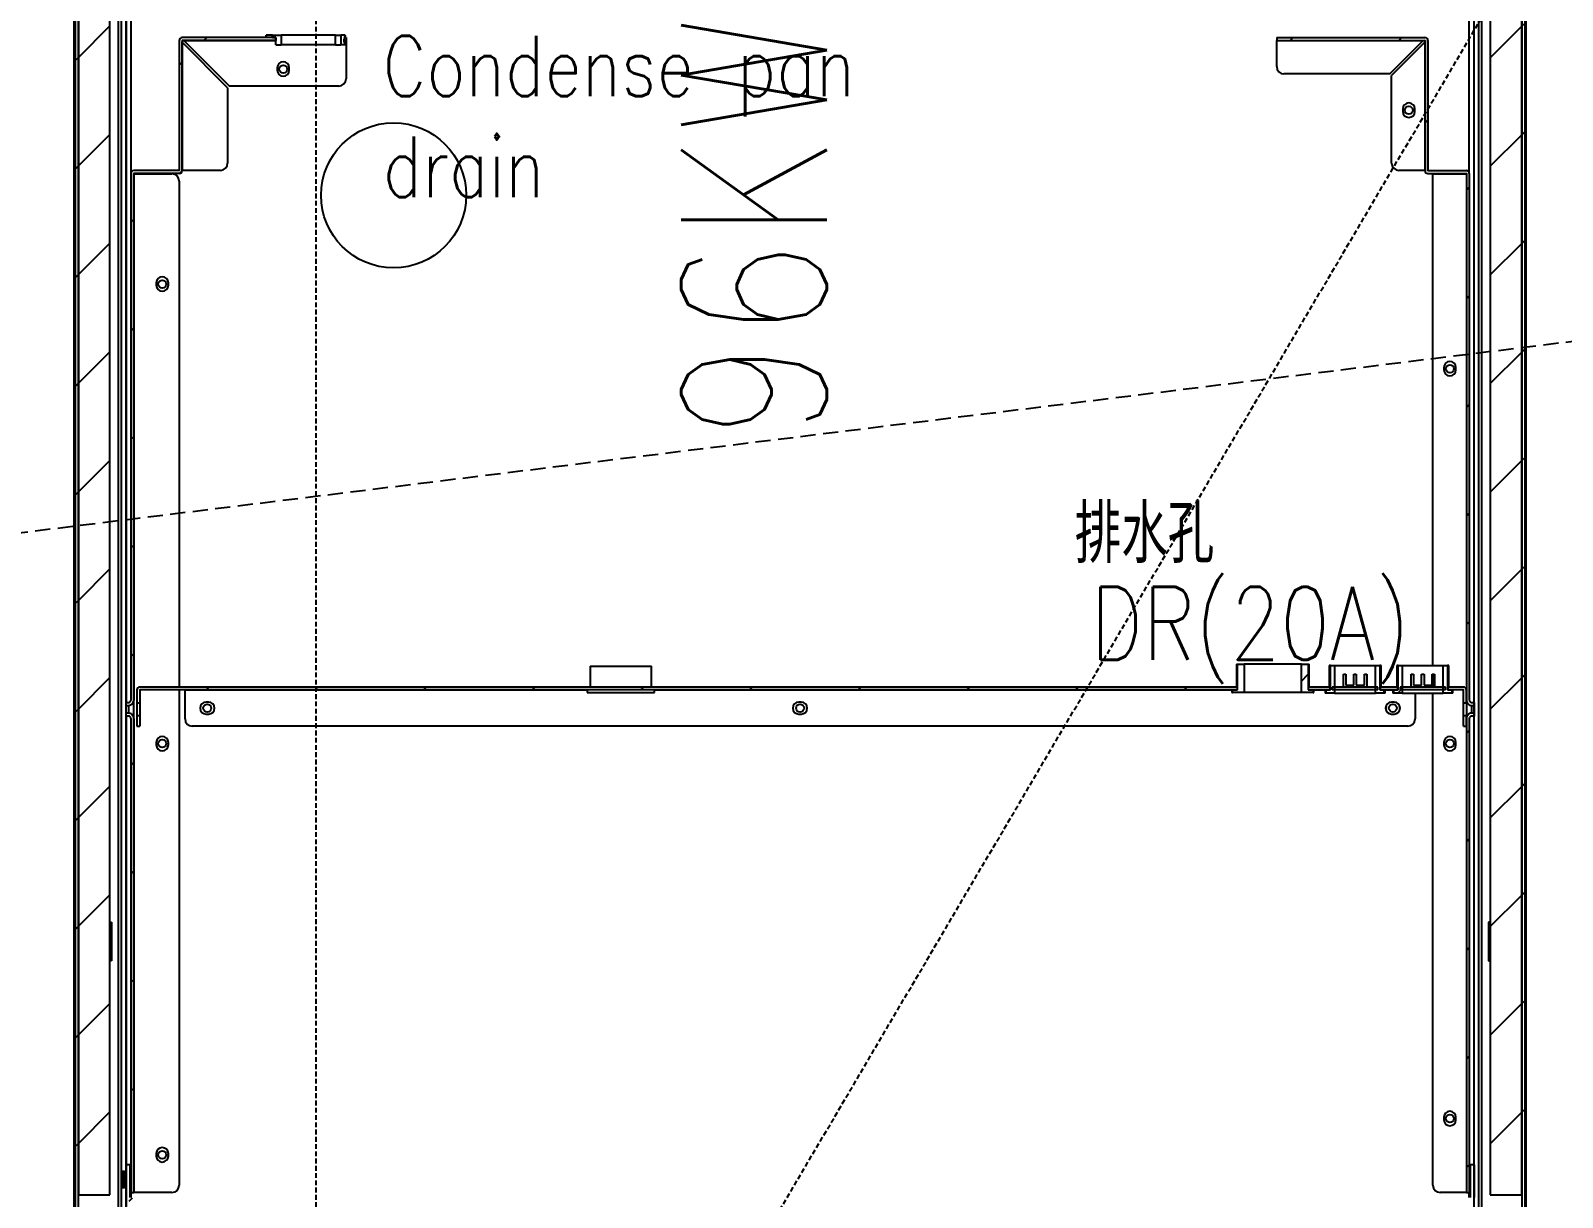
# Model space of a CAD drawing. Extents: x 225000 to 2157367, y 208400 to 840900.
# Drawn here: x 503508 to 504141, y 406501 to 406983 of the extents above; entities that cross this region are included whole.
import ezdxf
from ezdxf.enums import TextEntityAlignment as Align

# ---------------------------------------------------------------- set-up
doc = ezdxf.new("R2010")
doc.units = 0
doc.header["$LTSCALE"] = 10
doc.linetypes.add('XFDP20-DC-PH1$0$HIDDEN2', pattern=[0.1875, 0.125, -0.0625])
doc.linetypes.add('XFM2D20-DC$0$HIDDEN', pattern=[0.3, 0.2, -0.1])
for name, color, linetype in [('XFDP20-DC-PH1$0$A-EQ (PH1)', 15, 'XFDP20-DC-PH1$0$HIDDEN2'), ('XFM2D20-DC$0$M-DUCT-TEXT-Line', 3, 'Continuous'), ('XFM2D20-DC$0$M-HVAC-DUCT', 100, 'Continuous'), ('XFM2Q20-DC$0$EQUIP', 22, 'Continuous'), ('XFM2Q20-DC$0$RACK-DC1-600X1200', 6, 'Continuous')]:
    doc.layers.add(name, color=color, linetype=linetype)
doc.styles.add('XFM2D20-DC$0$aa-txt', font='simplex.shx', dxfattribs={"width": 0.8, "bigfont": 'CHINA.shx'})
doc.styles.add('XFM2Q20-DC$0$XOL30-HVAC-EQ-L194205$0$Standard', font='txt.shx', dxfattribs={"width": 0.8, "bigfont": 'chineset.shx'})
doc.dimstyles.new('XFM2D20-DC$0$adim-100', dxfattribs={"dimscale": 100, "dimtxt": 0.25, "dimasz": 2.5, "dimexe": 0.1, "dimexo": 0.5, "dimgap": 0.15, "dimtad": 0, "dimdec": 4, "dimdsep": 46, "dimtxsty": 'XFM2D20-DC$0$aa-txt', "dimcen": 2.5, "dimclrd": 256, "dimclre": 256, "dimclrt": 256, "dimadec": 0, "dimazin": 0, "dimtfac": 1, "dimtdec": 4, "dimtmove": 0, "dimatfit": 3, "dimfxl": 1, "dimtolj": 1, "dimtzin": 0, "dimarcsym": 0})
pattern_1 = [(225, (543042.673, 161847.996), (22.45064, -22.45064), [])]

# ---------------------------------------------------------------- blocks, each defined once
blk = doc.blocks.new('XFDP20-DC-PH1')
at = {"layer": 'XFDP20-DC-PH1$0$A-EQ (PH1)', "ltscale": 5}
blk.add_line((510205.59, 207602.31, 0), (500475.59, 206402.31, 0), dxfattribs=at)
blk = doc.blocks.new('XFM2Q20-DC$0$RC-96 KW')
at = {"layer": 'XFM2Q20-DC$0$EQUIP'}
h = blk.add_hatch(dxfattribs=at)
h.set_pattern_fill('ANSI31', color=256, scale=10, angle=180, style=0)
h.set_pattern_definition(pattern_1)
edge = h.paths.add_edge_path(flags=0)
edge.add_line((538812.25, 161046.89), (538812.63, 161046.89))
edge.add_arc((538812.63, 161048.5), 1.61, 270, 360)
edge.add_line((538814.24, 161048.5), (538814.24, 161091.48))
edge.add_arc((538812.63, 161091.48), 1.61, 360, 450)
edge.add_line((538812.63, 161093.09), (538812.25, 161093.09))
edge.add_arc((538812.25, 161093.1), 0.01, 180, 270, ccw=False)
edge.add_line((538812.24, 161093.1), (538812.24, 161105.49))
edge.add_line((538812.24, 161105.49), (538810.64, 161105.49))
edge.add_line((538810.64, 161105.49), (538810.64, 161093.1))
edge.add_arc((538812.25, 161093.1), 1.61, 180, 270)
edge.add_line((538812.25, 161091.49), (538812.63, 161091.49))
edge.add_arc((538812.63, 161091.48), 0.01, 360, 450, ccw=False)
edge.add_line((538812.64, 161091.48), (538812.64, 161048.5))
edge.add_arc((538812.63, 161048.5), 0.01, 270, 360, ccw=False)
edge.add_line((538812.63, 161048.49), (538812.25, 161048.49))
edge.add_arc((538812.25, 161046.88), 1.61, 450, 540)
edge.add_line((538810.64, 161046.88), (538810.64, 161033.49))
edge.add_line((538810.64, 161033.49), (538812.24, 161033.49))
edge.add_line((538812.24, 161033.49), (538812.24, 161046.88))
edge.add_arc((538812.25, 161046.88), 0.01, 450, 540, ccw=False)
h = blk.add_hatch(dxfattribs=at)
h.set_pattern_fill('ANSI31', color=256, scale=10, angle=180, style=0)
h.set_pattern_definition(pattern_1)
edge = h.paths.add_edge_path(flags=0)
edge.add_arc((539366.23, 161046.88), 1.61, 360, 450)
edge.add_line((539366.23, 161048.49), (539365.85, 161048.49))
edge.add_arc((539365.85, 161048.5), 0.01, 180, 270, ccw=False)
edge.add_line((539365.84, 161048.5), (539365.84, 161091.48))
edge.add_arc((539365.85, 161091.48), 0.01, 450, 540, ccw=False)
edge.add_line((539365.85, 161091.49), (539366.23, 161091.49))
edge.add_arc((539366.23, 161093.1), 1.61, 270, 360)
edge.add_line((539367.84, 161093.1), (539367.84, 161106.49))
edge.add_line((539367.84, 161106.49), (539366.24, 161106.49))
edge.add_line((539366.24, 161106.49), (539366.24, 161093.1))
edge.add_arc((539366.23, 161093.1), 0.01, 270, 360, ccw=False)
edge.add_line((539366.23, 161093.09), (539365.85, 161093.09))
edge.add_arc((539365.85, 161091.48), 1.61, 450, 540)
edge.add_line((539364.24, 161091.48), (539364.24, 161048.5))
edge.add_arc((539365.85, 161048.5), 1.61, 180, 270)
edge.add_line((539365.85, 161046.89), (539366.23, 161046.89))
edge.add_arc((539366.23, 161046.88), 0.01, 360, 450, ccw=False)
edge.add_line((539366.24, 161046.88), (539366.24, 161033.49))
edge.add_line((539366.24, 161033.49), (539367.84, 161033.49))
edge.add_line((539367.84, 161033.49), (539367.84, 161046.88))
h = blk.add_hatch(dxfattribs=at)
h.set_pattern_fill('ANSI31', color=256, scale=10, angle=180, style=0)
h.set_pattern_definition(pattern_1)
edge = h.paths.add_edge_path(flags=0)
edge.add_line((538808.64, 160147.09), (538807.44, 160147.09))
edge.add_line((538807.44, 160147.09), (538807.44, 160133.3))
edge.add_arc((538807.43, 160133.3), 0.01, 270, 360, ccw=False)
edge.add_line((538807.43, 160133.29), (538790.95, 160133.29))
edge.add_arc((538790.95, 160133.3), 0.01, 180, 270, ccw=False)
edge.add_line((538790.94, 160133.3), (538790.94, 161067.88))
edge.add_arc((538790.95, 161067.88), 0.01, 450, 540, ccw=False)
edge.add_line((538790.95, 161067.89), (538807.43, 161067.89))
edge.add_arc((538807.43, 161067.88), 0.01, 360, 450, ccw=False)
edge.add_line((538807.44, 161067.88), (538807.44, 161054.09))
edge.add_line((538807.44, 161054.09), (538808.64, 161054.09))
edge.add_line((538808.64, 161054.09), (538808.64, 161067.88))
edge.add_arc((538807.43, 161067.88), 1.21, 360, 450)
edge.add_line((538807.43, 161069.09), (538790.95, 161069.09))
edge.add_arc((538790.95, 161067.88), 1.21, 450, 540)
edge.add_line((538789.74, 161067.88), (538789.74, 160133.3))
edge.add_arc((538790.95, 160133.3), 1.21, 180, 270)
edge.add_line((538790.95, 160132.09), (538807.43, 160132.09))
edge.add_arc((538807.43, 160133.3), 1.21, 270, 360)
edge.add_line((538808.64, 160133.3), (538808.64, 160147.09))
h = blk.add_hatch(dxfattribs=at)
h.set_pattern_fill('ANSI31', color=256, scale=10, angle=180, style=0)
h.set_pattern_definition(pattern_1)
edge = h.paths.add_edge_path(flags=0)
edge.add_line((539369.84, 161054.09), (539371.04, 161054.09))
edge.add_line((539371.04, 161054.09), (539371.04, 161067.88))
edge.add_arc((539371.05, 161067.88), 0.01, 450, 540, ccw=False)
edge.add_line((539371.05, 161067.89), (539387.53, 161067.89))
edge.add_arc((539387.53, 161067.88), 0.01, 360, 450, ccw=False)
edge.add_line((539387.54, 161067.88), (539387.54, 160133.3))
edge.add_arc((539387.53, 160133.3), 0.01, 270, 360, ccw=False)
edge.add_line((539387.53, 160133.29), (539371.05, 160133.29))
edge.add_arc((539371.05, 160133.3), 0.01, 180, 270, ccw=False)
edge.add_line((539371.04, 160133.3), (539371.04, 160147.09))
edge.add_line((539371.04, 160147.09), (539369.84, 160147.09))
edge.add_line((539369.84, 160147.09), (539369.84, 160133.3))
edge.add_arc((539371.05, 160133.3), 1.21, 180, 270)
edge.add_line((539371.05, 160132.09), (539387.53, 160132.09))
edge.add_arc((539387.53, 160133.3), 1.21, 270, 360)
edge.add_line((539388.74, 160133.3), (539388.74, 161067.88))
edge.add_arc((539387.53, 161067.88), 1.21, 360, 450)
edge.add_line((539387.53, 161069.09), (539371.05, 161069.09))
edge.add_arc((539371.05, 161067.88), 1.21, 450, 540)
edge.add_line((539369.84, 161067.88), (539369.84, 161054.09))
h = blk.add_hatch(dxfattribs=at)
h.set_pattern_fill('ANSI31', color=256, scale=10, angle=180, style=0)
h.set_pattern_definition(pattern_1)
h.paths.add_polyline_path([(538803.94, 160155.29), (538803.94, 161045.89), (538790.94, 161045.89), (538790.94, 160155.29)], flags=0)
h = blk.add_hatch(dxfattribs=at)
h.set_pattern_fill('ANSI31', color=256, scale=10, angle=180, style=0)
h.set_pattern_definition(pattern_1)
edge = h.paths.add_edge_path(flags=0)
edge.add_spline(control_points=[(538811.63, 160846.67), (538811.69, 160846.67), (538811.76, 160846.67), (538811.83, 160846.68), (538812.07, 160846.7), (538812.3, 160846.77), (538812.52, 160846.86), (538812.68, 160846.94), (538812.83, 160847.03), (538812.97, 160847.14), (538813.14, 160847.28), (538813.3, 160847.44), (538813.42, 160847.62), (538813.57, 160847.83), (538813.68, 160848.06), (538813.75, 160848.31), (538813.81, 160848.51), (538813.84, 160848.71), (538813.84, 160848.92)], knot_values=[0.012492, 0.012492, 0.012492, 0.012492, 0.012694, 0.012694, 0.012694, 0.01341, 0.01341, 0.01341, 0.013935, 0.013935, 0.013935, 0.014597, 0.014597, 0.014597, 0.015361, 0.015361, 0.015361, 0.015982, 0.015982, 0.015982, 0.015982], weights=[1, 1, 1, 1, 1, 1, 1, 1, 1, 1, 1, 1, 1, 1, 1, 1, 1, 1, 1], degree=3, periodic=0)
edge.add_line((538813.84, 160848.92), (538813.84, 161044.88))
edge.add_line((538813.84, 161044.88), (538812.64, 161044.88))
edge.add_line((538812.64, 161044.88), (538812.64, 160848.92))
edge.add_spline(control_points=[(538812.64, 160848.92), (538812.64, 160848.86), (538812.63, 160848.8), (538812.62, 160848.74), (538812.6, 160848.62), (538812.56, 160848.51), (538812.5, 160848.41), (538812.45, 160848.31), (538812.37, 160848.22), (538812.29, 160848.15), (538812.23, 160848.1), (538812.18, 160848.06), (538812.12, 160848.03), (538812.02, 160847.97), (538811.91, 160847.94), (538811.8, 160847.92), (538811.75, 160847.9), (538811.69, 160847.9), (538811.63, 160847.9)], knot_values=[0.005521, 0.005521, 0.005521, 0.005521, 0.005706, 0.005706, 0.005706, 0.006052, 0.006052, 0.006052, 0.006399, 0.006399, 0.006399, 0.006604, 0.006604, 0.006604, 0.006941, 0.006941, 0.006941, 0.007122, 0.007122, 0.007122, 0.007122], weights=[1, 1, 1, 1, 1, 1, 1, 1, 1, 1, 1, 1, 1, 1, 1, 1, 1, 1, 1], degree=3, periodic=0)
edge.add_line((538811.63, 160847.9), (538810.64, 160847.9))
edge.add_line((538810.64, 160847.9), (538810.64, 160846.67))
edge.add_line((538810.64, 160846.67), (538811.63, 160846.67))
h = blk.add_hatch(dxfattribs=at)
h.set_pattern_fill('ANSI31', color=256, scale=10, angle=180, style=0)
h.set_pattern_definition(pattern_1)
edge = h.paths.add_edge_path(flags=0)
edge.add_line((539364.64, 161044.88), (539364.64, 160848.92))
edge.add_spline(control_points=[(539364.64, 160848.92), (539364.64, 160848.79), (539364.65, 160848.67), (539364.67, 160848.54), (539364.69, 160848.41), (539364.73, 160848.27), (539364.77, 160848.14), (539364.87, 160847.89), (539365.01, 160847.65), (539365.19, 160847.44), (539365.35, 160847.25), (539365.55, 160847.08), (539365.77, 160846.96), (539365.99, 160846.83), (539366.24, 160846.74), (539366.49, 160846.7), (539366.61, 160846.68), (539366.73, 160846.67), (539366.85, 160846.67)], knot_values=[0.013074, 0.013074, 0.013074, 0.013074, 0.01345, 0.01345, 0.01345, 0.013861, 0.013861, 0.013861, 0.014671, 0.014671, 0.014671, 0.015433, 0.015433, 0.015433, 0.01619, 0.01619, 0.01619, 0.016548, 0.016548, 0.016548, 0.016548], weights=[1, 1, 1, 1, 1, 1, 1, 1, 1, 1, 1, 1, 1, 1, 1, 1, 1, 1, 1], degree=3, periodic=0)
edge.add_line((539366.85, 160846.67), (539367.84, 160846.67))
edge.add_line((539367.84, 160846.67), (539367.84, 160847.9))
edge.add_line((539367.84, 160847.9), (539366.85, 160847.9))
edge.add_spline(control_points=[(539366.85, 160847.9), (539366.83, 160847.9), (539366.81, 160847.9), (539366.79, 160847.9), (539366.67, 160847.91), (539366.56, 160847.93), (539366.45, 160847.98), (539366.35, 160848.02), (539366.25, 160848.09), (539366.17, 160848.16), (539366.08, 160848.24), (539366.01, 160848.34), (539365.96, 160848.44), (539365.9, 160848.54), (539365.86, 160848.65), (539365.85, 160848.76), (539365.84, 160848.82), (539365.84, 160848.87), (539365.84, 160848.92)], knot_values=[0.004605, 0.004605, 0.004605, 0.004605, 0.004665, 0.004665, 0.004665, 0.005007, 0.005007, 0.005007, 0.005354, 0.005354, 0.005354, 0.005702, 0.005702, 0.005702, 0.006049, 0.006049, 0.006049, 0.006206, 0.006206, 0.006206, 0.006206], weights=[1, 1, 1, 1, 1, 1, 1, 1, 1, 1, 1, 1, 1, 1, 1, 1, 1, 1, 1], degree=3, periodic=0)
edge.add_line((539365.84, 160848.92), (539365.84, 161044.88))
edge.add_line((539365.84, 161044.88), (539364.64, 161044.88))
h = blk.add_hatch(dxfattribs=at)
h.set_pattern_fill('ANSI31', color=256, scale=10, angle=180, style=0)
h.set_pattern_definition(pattern_1)
h.paths.add_polyline_path([(539374.54, 161045.89), (539374.54, 160155.29), (539387.54, 160155.29), (539387.54, 161045.89)], flags=0)
h = blk.add_hatch(dxfattribs=at)
h.set_pattern_fill('ANSI31', color=256, scale=10, angle=180, style=0)
h.set_pattern_definition(pattern_1)
h.paths.add_polyline_path([(538815.04, 160847.59), (538815.04, 160852.09), (538813.84, 160852.09), (538813.84, 160847.59)], flags=0)
h = blk.add_hatch(dxfattribs=at)
h.set_pattern_fill('ANSI31', color=256, scale=10, angle=180, style=0)
h.set_pattern_definition(pattern_1)
edge = h.paths.add_edge_path(flags=0)
edge.add_line((538892.24, 160567.39), (538892.24, 160568.59))
edge.add_line((538892.24, 160568.59), (538830.95, 160568.59))
edge.add_arc((538830.95, 160568.6), 0.01, 180, 270, ccw=False)
edge.add_line((538830.94, 160568.6), (538830.94, 160622.38))
edge.add_arc((538829.73, 160622.38), 1.21, 360, 450)
edge.add_line((538829.73, 160623.59), (538813.85, 160623.59))
edge.add_arc((538813.85, 160623.6), 0.01, 180, 270, ccw=False)
edge.add_line((538813.84, 160623.6), (538813.84, 160841.26))
edge.add_spline(control_points=[(538813.84, 160841.26), (538813.84, 160841.38), (538813.82, 160841.51), (538813.8, 160841.64), (538813.78, 160841.77), (538813.74, 160841.91), (538813.7, 160842.04), (538813.6, 160842.29), (538813.46, 160842.53), (538813.29, 160842.74), (538813.12, 160842.93), (538812.92, 160843.09), (538812.7, 160843.22), (538812.48, 160843.35), (538812.23, 160843.44), (538811.98, 160843.48), (538811.87, 160843.5), (538811.75, 160843.51), (538811.63, 160843.51)], knot_values=[0.013074, 0.013074, 0.013074, 0.013074, 0.01345, 0.01345, 0.01345, 0.013861, 0.013861, 0.013861, 0.014671, 0.014671, 0.014671, 0.015433, 0.015433, 0.015433, 0.01619, 0.01619, 0.01619, 0.016548, 0.016548, 0.016548, 0.016548], weights=[1, 1, 1, 1, 1, 1, 1, 1, 1, 1, 1, 1, 1, 1, 1, 1, 1, 1, 1], degree=3, periodic=0)
edge.add_line((538811.63, 160843.51), (538810.64, 160843.51))
edge.add_line((538810.64, 160843.51), (538810.64, 160842.28))
edge.add_line((538810.64, 160842.28), (538811.63, 160842.28))
edge.add_spline(control_points=[(538811.63, 160842.28), (538811.65, 160842.28), (538811.67, 160842.28), (538811.69, 160842.28), (538811.8, 160842.27), (538811.91, 160842.24), (538812.02, 160842.2), (538812.12, 160842.15), (538812.22, 160842.09), (538812.3, 160842.01), (538812.39, 160841.94), (538812.46, 160841.84), (538812.52, 160841.74), (538812.57, 160841.64), (538812.61, 160841.53), (538812.62, 160841.41), (538812.63, 160841.36), (538812.64, 160841.31), (538812.64, 160841.26)], knot_values=[0.004605, 0.004605, 0.004605, 0.004605, 0.004665, 0.004665, 0.004665, 0.005007, 0.005007, 0.005007, 0.005354, 0.005354, 0.005354, 0.005702, 0.005702, 0.005702, 0.006049, 0.006049, 0.006049, 0.006206, 0.006206, 0.006206, 0.006206], weights=[1, 1, 1, 1, 1, 1, 1, 1, 1, 1, 1, 1, 1, 1, 1, 1, 1, 1, 1], degree=3, periodic=0)
edge.add_line((538812.64, 160841.26), (538812.64, 160623.6))
edge.add_arc((538813.85, 160623.6), 1.21, 180, 270)
edge.add_line((538813.85, 160622.39), (538829.73, 160622.39))
edge.add_arc((538829.73, 160622.38), 0.01, 360, 450, ccw=False)
edge.add_line((538829.74, 160622.38), (538829.74, 160568.6))
edge.add_arc((538830.95, 160568.6), 1.21, 180, 270)
edge.add_line((538830.95, 160567.39), (538892.24, 160567.39))
h = blk.add_hatch(dxfattribs=at)
h.set_pattern_fill('ANSI31', color=256, scale=10, angle=180, style=0)
h.set_pattern_definition(pattern_1)
h.paths.add_polyline_path([(538843.78, 160837.09), (538843.78, 160838.44), (538840.31, 160838.44), (538840.31, 160826.94), (538842.06, 160826.94), (538842.06, 160837.09)], flags=0)
h = blk.add_hatch(dxfattribs=at)
h.set_pattern_fill('ANSI31', color=256, scale=10, angle=180, style=0)
h.set_pattern_definition(pattern_1)
h.paths.add_polyline_path([(538877.16, 160838.09), (538877.16, 160837.09), (538879.21, 160837.09), (538879.21, 160826.39), (538882.05, 160826.39), (538882.05, 160838.09)], flags=0)
h = blk.add_hatch(dxfattribs=at)
h.set_pattern_fill('ANSI31', color=256, scale=10, angle=180, style=0)
h.set_pattern_definition(pattern_1)
edge = h.paths.add_edge_path(flags=0)
edge.add_line((539362.13, 160837.09), (538908.51, 160837.09))
edge.add_line((538908.51, 160837.09), (538908.51, 160835.89))
edge.add_line((538908.51, 160835.89), (539362.13, 160835.89))
edge.add_arc((539362.13, 160837.1), 1.21, 270, 360)
edge.add_line((539363.34, 160837.1), (539363.34, 160842.59))
edge.add_line((539363.34, 160842.59), (539362.14, 160842.59))
edge.add_line((539362.14, 160842.59), (539362.14, 160837.1))
edge.add_arc((539362.13, 160837.1), 0.01, 270, 360, ccw=False)
h = blk.add_hatch(dxfattribs=at)
h.set_pattern_fill('ANSI31', color=256, scale=10, angle=180, style=0)
h.set_pattern_definition(pattern_1)
edge = h.paths.add_edge_path(flags=0)
edge.add_line((539367.84, 160842.28), (539367.84, 160843.51))
edge.add_line((539367.84, 160843.51), (539366.85, 160843.51))
edge.add_spline(control_points=[(539366.85, 160843.51), (539366.78, 160843.51), (539366.71, 160843.51), (539366.64, 160843.5), (539366.41, 160843.48), (539366.17, 160843.41), (539365.95, 160843.31), (539365.79, 160843.24), (539365.64, 160843.15), (539365.5, 160843.04), (539365.33, 160842.9), (539365.18, 160842.74), (539365.05, 160842.56), (539364.9, 160842.35), (539364.79, 160842.12), (539364.72, 160841.87), (539364.66, 160841.67), (539364.64, 160841.46), (539364.64, 160841.26)], knot_values=[0.012492, 0.012492, 0.012492, 0.012492, 0.012694, 0.012694, 0.012694, 0.01341, 0.01341, 0.01341, 0.013935, 0.013935, 0.013935, 0.014597, 0.014597, 0.014597, 0.015361, 0.015361, 0.015361, 0.015982, 0.015982, 0.015982, 0.015982], weights=[1, 1, 1, 1, 1, 1, 1, 1, 1, 1, 1, 1, 1, 1, 1, 1, 1, 1, 1], degree=3, periodic=0)
edge.add_line((539364.64, 160841.26), (539364.64, 160623.6))
edge.add_arc((539364.63, 160623.6), 0.01, 270, 360, ccw=False)
edge.add_line((539364.63, 160623.59), (539345.85, 160623.59))
edge.add_arc((539345.85, 160622.38), 1.21, 450, 540)
edge.add_line((539344.64, 160622.38), (539344.64, 160568.6))
edge.add_arc((539344.63, 160568.6), 0.01, 270, 360, ccw=False)
edge.add_line((539344.63, 160568.59), (539305.88, 160568.59))
edge.add_line((539305.88, 160568.59), (539305.88, 160567.39))
edge.add_line((539305.88, 160567.39), (539344.63, 160567.39))
edge.add_arc((539344.63, 160568.6), 1.21, 270, 360)
edge.add_line((539345.84, 160568.6), (539345.84, 160622.38))
edge.add_arc((539345.85, 160622.38), 0.01, 450, 540, ccw=False)
edge.add_line((539345.85, 160622.39), (539364.63, 160622.39))
edge.add_arc((539364.63, 160623.6), 1.21, 270, 360)
edge.add_line((539365.84, 160623.6), (539365.84, 160841.26))
edge.add_spline(control_points=[(539365.84, 160841.26), (539365.84, 160841.32), (539365.84, 160841.38), (539365.85, 160841.44), (539365.87, 160841.55), (539365.91, 160841.66), (539365.97, 160841.76), (539366.03, 160841.86), (539366.1, 160841.95), (539366.19, 160842.03), (539366.24, 160842.08), (539366.29, 160842.11), (539366.35, 160842.15), (539366.45, 160842.2), (539366.56, 160842.24), (539366.67, 160842.26), (539366.73, 160842.27), (539366.79, 160842.28), (539366.85, 160842.28)], knot_values=[0.005521, 0.005521, 0.005521, 0.005521, 0.005706, 0.005706, 0.005706, 0.006052, 0.006052, 0.006052, 0.006399, 0.006399, 0.006399, 0.006604, 0.006604, 0.006604, 0.006941, 0.006941, 0.006941, 0.007122, 0.007122, 0.007122, 0.007122], weights=[1, 1, 1, 1, 1, 1, 1, 1, 1, 1, 1, 1, 1, 1, 1, 1, 1, 1, 1], degree=3, periodic=0)
edge.add_line((539366.85, 160842.28), (539367.84, 160842.28))
h = blk.add_hatch(dxfattribs=at)
h.set_pattern_fill('ANSI31', color=256, scale=10, angle=180, style=0)
h.set_pattern_definition(pattern_1)
h.paths.add_polyline_path([(538842.32, 160837.09), (538842.32, 160835.89), (538849.35, 160835.89), (538849.35, 160837.09)], flags=0)
for p, q in [((538789.24, 161070.59, 0), (538789.24, 160130.59, 0)), ((538789.74, 160133.3, 0), (538789.74, 161067.88, 0)), ((538790.94, 160133.3, 0), (538790.94, 161067.88, 0)), ((538807.43, 161067.79, 0), (538807.43, 160133.39, 0)), ((538810.63, 161070.59, 0), (538810.63, 160130.59, 0)), ((539367.85, 161043.24, 0), (539367.85, 161070.59, 0)), ((539371.05, 160133.39, 0), (539371.05, 161067.79, 0)), ((539387.54, 161067.88, 0), (539387.54, 160133.3, 0)), ((539388.74, 161067.88, 0), (539388.74, 160133.3, 0)), ((539389.24, 160130.59, 0), (539389.24, 161070.59, 0)), ((538807.44, 161053.38, 0), (538807.44, 160147.8, 0)), ((538808.64, 161053.38, 0), (538808.64, 160147.8, 0)), ((539369.84, 160147.8, 0), (539369.84, 161053.38, 0)), ((539371.04, 160147.8, 0), (539371.04, 161053.38, 0)), ((538790.95, 161045.89, 0), (538790.95, 161048.94, 0)), ((538810.64, 161050.59, 0), (538810.64, 161046.88, 0)), ((538810.64, 161033.49, 0), (538810.64, 161046.88, 0)), ((538812.24, 161033.49, 0), (538812.24, 161046.88, 0)), ((538812.65, 161046.89, 0), (538812.65, 161044.88, 0)), ((539365.83, 161044.88, 0), (539365.83, 161046.89, 0)), ((539366.24, 161033.49, 0), (539366.24, 161046.88, 0)), ((539367.84, 161046.88, 0), (539367.84, 161050.59, 0)), ((539367.84, 161033.49, 0), (539367.84, 161046.88, 0)), ((539387.53, 161048.94, 0), (539387.53, 161045.89, 0)), ((538790.94, 161045.89, 0), (538790.94, 160155.29, 0)), ((538803.94, 161045.89, 0), (538790.94, 161045.89, 0)), ((538803.94, 160155.29, 0), (538803.94, 161045.89, 0)), ((538813.84, 161044.88, 0), (538812.64, 161044.88, 0)), ((538812.64, 160848.92, 0), (538812.64, 161044.88, 0)), ((538813.84, 160848.92, 0), (538813.84, 161044.88, 0)), ((538813.85, 161044.88, 0), (538813.84, 161044.88, 0)), ((538813.85, 161044.88, 0), (538824.64, 161044.88, 0)), ((538813.85, 160852.09, 0), (538813.85, 161044.88, 0)), ((538827.64, 161041.88, 0), (538827.64, 160838.44, 0)), ((539345.84, 160837.09, 0), (539345.84, 161041.88, 0)), ((539348.84, 161044.88, 0), (539364.63, 161044.88, 0)), ((539364.63, 161044.88, 0), (539364.63, 160623.69, 0)), ((539364.64, 161044.88, 0), (539364.63, 161044.88, 0)), ((539365.84, 161044.88, 0), (539364.64, 161044.88, 0)), ((539364.64, 160848.92, 0), (539364.64, 161044.88, 0)), ((539365.84, 160848.92, 0), (539365.84, 161044.88, 0)), ((539369.44, 161042.74, 0), (539368.45, 161042.74, 0)), ((539368.45, 161042.74, 0), (539368.45, 161036.24, 0)), ((539369.44, 161036.24, 0), (539369.44, 161042.74, 0)), ((539387.54, 161045.89, 0), (539374.54, 161045.89, 0)), ((539374.54, 161045.89, 0), (539374.54, 160155.29, 0)), ((539387.54, 160155.29, 0), (539387.54, 161045.89, 0)), ((539367.85, 160130.59, 0), (539367.85, 161035.74, 0)), ((539368.45, 161036.24, 0), (539369.44, 161036.24, 0)), ((538810.64, 161033.49, 0), (538812.24, 161033.49, 0)), ((538810.64, 161033.49, 0), (538810.64, 160847.9, 0)), ((539350.34, 161029.78, 0), (539350.34, 161028.78, 0)), ((539355.34, 161028.78, 0), (539355.34, 161029.78, 0)), ((539366.24, 161033.49, 0), (539367.84, 161033.49, 0)), ((539367.84, 160847.9, 0), (539367.84, 161033.49, 0)), ((538818.14, 161014.78, 0), (538818.14, 161013.78, 0)), ((538823.14, 161013.78, 0), (538823.14, 161014.78, 0)), ((538804.64, 160949.09, 0), (538803.94, 160949.09, 0)), ((538804.64, 160933.09, 0), (538804.64, 160949.09, 0)), ((539373.84, 160949.09, 0), (539374.54, 160949.09, 0)), ((539373.84, 160933.09, 0), (539373.84, 160949.09, 0)), ((538803.94, 160933.09, 0), (538804.64, 160933.09, 0)), ((539374.54, 160933.09, 0), (539373.84, 160933.09, 0)), ((538818.14, 160859.78, 0), (538818.14, 160858.78, 0)), ((538823.14, 160858.78, 0), (538823.14, 160859.78, 0)), ((539350.34, 160859.78, 0), (539350.34, 160858.78, 0)), ((539355.34, 160858.78, 0), (539355.34, 160859.78, 0)), ((538815.04, 160852.09, 0), (538813.84, 160852.09, 0)), ((538813.84, 160852.09, 0), (538813.84, 160847.59, 0)), ((538815.04, 160852.09, 0), (538815.04, 160847.59, 0)), ((538838.04, 160852.09, 0), (539340.44, 160852.09, 0)), ((539363.34, 160852.09, 0), (539362.14, 160852.09, 0)), ((539362.14, 160847.59, 0), (539362.14, 160852.09, 0)), ((539363.34, 160847.59, 0), (539363.34, 160852.09, 0)), ((538810.64, 160846.67, 0), (538810.64, 160847.9, 0)), ((538810.64, 160847.9, 0), (538811.63, 160847.9, 0)), ((538810.64, 160846.67, 0), (538811.63, 160846.67, 0)), ((538810.64, 160843.51, 0), (538810.64, 160846.67, 0)), ((538811.63, 160846.67, 0), (538811.63, 160843.51, 0)), ((538815.04, 160847.59, 0), (538813.84, 160847.59, 0)), ((538813.84, 160842.59, 0), (538813.84, 160847.59, 0)), ((538815.04, 160847.59, 0), (538815.04, 160842.59, 0)), ((538835.04, 160838.44, 0), (538835.04, 160849.09, 0)), ((538844.74, 160847.09, 0), (538843.74, 160847.09, 0)), ((539089.74, 160847.09, 0), (539088.74, 160847.09, 0)), ((539334.74, 160847.09, 0), (539333.74, 160847.09, 0)), ((539343.44, 160849.09, 0), (539343.44, 160837.1, 0)), ((539363.34, 160847.59, 0), (539362.14, 160847.59, 0)), ((539362.14, 160842.59, 0), (539362.14, 160847.59, 0)), ((539363.34, 160842.59, 0), (539363.34, 160847.59, 0)), ((539364.64, 160848.92, 0), (539364.64, 160841.26, 0)), ((539366.85, 160847.9, 0), (539367.84, 160847.9, 0)), ((539366.85, 160843.51, 0), (539366.85, 160846.67, 0)), ((539366.85, 160846.67, 0), (539367.84, 160846.67, 0)), ((539367.84, 160847.9, 0), (539367.84, 160846.67, 0)), ((539367.84, 160846.67, 0), (539367.84, 160843.51, 0)), ((538810.64, 160842.28, 0), (538810.64, 160843.51, 0)), ((538811.63, 160843.51, 0), (538810.64, 160843.51, 0)), ((538811.63, 160842.28, 0), (538810.64, 160842.28, 0)), ((538810.64, 160842.28, 0), (538810.64, 160150.59, 0)), ((538812.64, 160623.6, 0), (538812.64, 160841.26, 0)), ((538813.84, 160842.59, 0), (538813.84, 160837.1, 0)), ((538813.84, 160842.59, 0), (538815.04, 160842.59, 0)), ((538813.84, 160623.6, 0), (538813.84, 160841.26, 0)), ((538815.04, 160842.59, 0), (538815.04, 160837.1, 0)), ((538819.44, 160838.44, 0), (538819.44, 160837.09, 0)), ((538819.44, 160838.44, 0), (538819.89, 160838.44, 0)), ((538819.89, 160838.44, 0), (538823.37, 160838.44, 0)), ((538819.89, 160837.09, 0), (538819.89, 160838.44, 0)), ((538823.37, 160838.44, 0), (538823.37, 160826.94, 0)), ((538840.31, 160838.44, 0), (538823.37, 160838.44, 0)), ((538840.31, 160826.94, 0), (538840.31, 160838.44, 0)), ((538840.31, 160838.44, 0), (538843.78, 160838.44, 0)), ((538843.74, 160842.09, 0), (538844.74, 160842.09, 0)), ((538843.78, 160838.44, 0), (538843.78, 160837.09, 0)), ((538843.78, 160838.44, 0), (538844.24, 160838.44, 0)), ((538844.24, 160837.09, 0), (538844.24, 160838.44, 0)), ((538847.44, 160838.44, 0), (538847.44, 160837.09, 0)), ((538847.44, 160838.44, 0), (538847.89, 160838.44, 0)), ((538847.89, 160838.44, 0), (538851.37, 160838.44, 0)), ((538847.89, 160837.09, 0), (538847.89, 160838.44, 0)), ((538851.37, 160838.44, 0), (538851.37, 160826.94, 0)), ((538868.31, 160838.44, 0), (538851.37, 160838.44, 0)), ((538868.31, 160826.94, 0), (538868.31, 160838.44, 0)), ((538868.31, 160838.44, 0), (538871.78, 160838.44, 0)), ((538871.78, 160838.44, 0), (538871.78, 160837.09, 0)), ((538871.78, 160838.44, 0), (538872.24, 160838.44, 0)), ((538872.24, 160837.09, 0), (538872.24, 160838.44, 0)), ((538876.84, 160838.09, 0), (538876.84, 160837.09, 0)), ((538877.16, 160838.09, 0), (538876.84, 160838.09, 0)), ((538877.16, 160838.09, 0), (538882.05, 160838.09, 0)), ((538877.16, 160837.09, 0), (538877.16, 160838.09, 0)), ((538882.05, 160838.09, 0), (538882.05, 160826.39, 0)), ((538882.05, 160838.09, 0), (538905.63, 160838.09, 0)), ((538905.63, 160826.39, 0), (538905.63, 160838.09, 0)), ((538905.63, 160838.09, 0), (538910.51, 160838.09, 0)), ((538910.51, 160838.09, 0), (538910.51, 160837.09, 0)), ((538910.84, 160838.09, 0), (538910.51, 160838.09, 0)), ((538910.84, 160837.09, 0), (538910.84, 160838.09, 0)), ((539088.74, 160842.09, 0), (539089.74, 160842.09, 0)), ((539149.44, 160838.09, 0), (539149.44, 160837.09, 0)), ((539150.5, 160838.09, 0), (539149.44, 160838.09, 0)), ((539177.24, 160838.09, 0), (539150.5, 160838.09, 0)), ((539177.24, 160837.09, 0), (539177.24, 160838.09, 0)), ((539333.74, 160842.09, 0), (539334.74, 160842.09, 0)), ((539362.14, 160837.1, 0), (539362.14, 160842.59, 0)), ((539362.14, 160842.59, 0), (539363.34, 160842.59, 0)), ((539363.34, 160837.1, 0), (539363.34, 160842.59, 0)), ((539364.64, 160623.6, 0), (539364.64, 160841.26, 0)), ((539365.84, 160623.6, 0), (539365.84, 160841.26, 0)), ((539367.84, 160843.51, 0), (539366.85, 160843.51, 0)), ((539367.84, 160842.28, 0), (539366.85, 160842.28, 0)), ((539367.84, 160843.51, 0), (539367.84, 160842.28, 0)), ((539367.84, 160150.59, 0), (539367.84, 160842.28, 0)), ((538813.85, 160623.69, 0), (538813.85, 160836.94, 0)), ((538815.05, 160837.09, 0), (538821.35, 160837.09, 0)), ((538815.05, 160835.89, 0), (538821.35, 160835.89, 0)), ((538821.61, 160837.09, 0), (538819.89, 160837.09, 0)), ((538821.09, 160835.89, 0), (538821.09, 160826.94, 0)), ((538821.35, 160837.09, 0), (538821.35, 160835.89, 0)), ((538821.61, 160826.94, 0), (538821.61, 160837.09, 0)), ((538822.4, 160837.09, 0), (538822.4, 160835.89, 0)), ((538822.4, 160837.09, 0), (538841.27, 160837.09, 0)), ((538822.4, 160835.89, 0), (538841.27, 160835.89, 0)), ((538826.99, 160830.62, 0), (538826.99, 160835.89, 0)), ((538827.64, 160835.89, 0), (538827.64, 160830.62, 0)), ((538827.99, 160835.09, 0), (538827.99, 160830.62, 0)), ((538831.34, 160835.09, 0), (538827.99, 160835.09, 0)), ((538831.34, 160830.62, 0), (538831.34, 160835.09, 0)), ((538832.34, 160835.09, 0), (538832.34, 160830.62, 0)), ((538835.69, 160835.09, 0), (538832.34, 160835.09, 0)), ((538835.69, 160830.62, 0), (538835.69, 160835.09, 0)), ((538836.69, 160835.89, 0), (538836.69, 160830.62, 0)), ((538841.27, 160835.89, 0), (538841.27, 160837.09, 0)), ((538843.78, 160837.09, 0), (538842.06, 160837.09, 0)), ((538842.06, 160837.09, 0), (538842.06, 160826.94, 0)), ((538842.32, 160835.89, 0), (538842.32, 160837.09, 0)), ((538842.32, 160837.09, 0), (538849.35, 160837.09, 0)), ((538842.32, 160835.89, 0), (538849.35, 160835.89, 0)), ((538842.59, 160826.94, 0), (538842.59, 160835.89, 0)), ((538847.44, 160837.1, 0), (538844.24, 160837.1, 0)), ((538849.61, 160837.09, 0), (538847.89, 160837.09, 0)), ((538849.09, 160835.89, 0), (538849.09, 160826.94, 0)), ((538849.35, 160837.09, 0), (538849.35, 160835.89, 0)), ((538849.61, 160826.94, 0), (538849.61, 160837.09, 0)), ((538850.4, 160837.09, 0), (538850.4, 160835.89, 0)), ((538850.4, 160837.09, 0), (538869.27, 160837.09, 0)), ((538850.4, 160835.89, 0), (538869.27, 160835.89, 0)), ((538854.99, 160830.62, 0), (538854.99, 160835.89, 0)), ((538855.99, 160835.09, 0), (538855.99, 160830.62, 0)), ((538859.34, 160835.09, 0), (538855.99, 160835.09, 0)), ((538859.34, 160830.62, 0), (538859.34, 160835.09, 0)), ((538860.34, 160835.09, 0), (538860.34, 160830.62, 0)), ((538863.69, 160835.09, 0), (538860.34, 160835.09, 0)), ((538863.69, 160830.62, 0), (538863.69, 160835.09, 0)), ((538864.69, 160835.89, 0), (538864.69, 160830.62, 0)), ((538869.27, 160835.89, 0), (538869.27, 160837.09, 0)), ((538870.06, 160837.09, 0), (538870.06, 160826.94, 0)), ((538871.78, 160837.09, 0), (538870.06, 160837.09, 0)), ((538870.32, 160835.89, 0), (538870.32, 160837.09, 0)), ((538870.32, 160837.09, 0), (538879.16, 160837.09, 0)), ((538870.32, 160835.89, 0), (538879.16, 160835.89, 0)), ((538870.59, 160826.94, 0), (538870.59, 160835.89, 0)), ((538876.84, 160837.1, 0), (538872.24, 160837.1, 0)), ((538879.21, 160837.09, 0), (538877.16, 160837.09, 0)), ((538878.84, 160835.89, 0), (538878.84, 160826.39, 0)), ((538879.16, 160837.09, 0), (538879.16, 160835.89, 0)), ((538879.21, 160826.39, 0), (538879.21, 160837.09, 0)), ((538908.46, 160837.09, 0), (538908.46, 160826.39, 0)), ((538910.51, 160837.09, 0), (538908.46, 160837.09, 0)), ((538908.51, 160835.89, 0), (538908.51, 160837.09, 0)), ((538908.51, 160837.09, 0), (539362.13, 160837.09, 0)), ((538908.51, 160835.89, 0), (539362.13, 160835.89, 0)), ((538908.84, 160826.39, 0), (538908.84, 160835.89, 0)), ((539149.44, 160837.1, 0), (538910.84, 160837.1, 0)), ((539150.64, 160835.89, 0), (539150.64, 160827.29, 0)), ((539176.04, 160827.29, 0), (539176.04, 160835.89, 0)), ((539343.44, 160837.1, 0), (539177.24, 160837.1, 0)), ((539343.44, 160837.09, 0), (539343.44, 160837.1, 0)), ((539345.84, 160626.69, 0), (539345.84, 160835.89, 0)), ((538821.09, 160826.94, 0), (538821.61, 160826.94, 0)), ((538823.37, 160826.94, 0), (538821.61, 160826.94, 0)), ((538840.31, 160826.94, 0), (538823.37, 160826.94, 0)), ((538827.99, 160830.62, 0), (538826.99, 160830.62, 0)), ((538827.64, 160826.94, 0), (538827.64, 160623.69, 0)), ((538832.34, 160830.62, 0), (538831.34, 160830.62, 0)), ((538836.69, 160830.62, 0), (538835.69, 160830.62, 0)), ((538842.06, 160826.94, 0), (538840.31, 160826.94, 0)), ((538842.06, 160826.94, 0), (538842.59, 160826.94, 0)), ((538849.09, 160826.94, 0), (538849.61, 160826.94, 0)), ((538851.37, 160826.94, 0), (538849.61, 160826.94, 0)), ((538868.31, 160826.94, 0), (538851.37, 160826.94, 0)), ((538855.99, 160830.62, 0), (538854.99, 160830.62, 0)), ((538860.34, 160830.62, 0), (538859.34, 160830.62, 0)), ((538864.69, 160830.62, 0), (538863.69, 160830.62, 0)), ((538870.06, 160826.94, 0), (538868.31, 160826.94, 0)), ((538870.06, 160826.94, 0), (538870.59, 160826.94, 0)), ((538879.21, 160826.39, 0), (538878.84, 160826.39, 0)), ((538882.05, 160826.39, 0), (538879.21, 160826.39, 0)), ((538882.05, 160826.39, 0), (538905.63, 160826.39, 0)), ((538908.46, 160826.39, 0), (538905.63, 160826.39, 0)), ((538908.84, 160826.39, 0), (538908.46, 160826.39, 0)), ((539151.6, 160827.29, 0), (539150.64, 160827.29, 0)), ((539176.04, 160827.29, 0), (539151.6, 160827.29, 0)), ((538818.14, 160704.78, 0), (538818.14, 160703.78, 0)), ((538823.14, 160703.78, 0), (538823.14, 160704.78, 0)), ((539350.34, 160669.78, 0), (539350.34, 160668.78, 0)), ((539355.34, 160668.78, 0), (539355.34, 160669.78, 0)), ((538812.65, 160623.44, 0), (538812.65, 160197.96, 0)), ((538813.84, 160623.69, 0), (538813.85, 160623.69, 0)), ((538827.64, 160623.69, 0), (538813.85, 160623.69, 0)), ((538829.73, 160623.59, 0), (538813.85, 160623.59, 0)), ((539345.85, 160623.59, 0), (539364.63, 160623.59, 0)), ((539364.63, 160623.69, 0), (539348.84, 160623.69, 0)), ((539364.63, 160623.69, 0), (539364.64, 160623.69, 0)), ((539365.83, 160197.96, 0), (539365.83, 160623.44, 0)), ((538829.73, 160622.39, 0), (538813.85, 160622.39, 0)), ((538829.74, 160568.6, 0), (538829.74, 160622.38, 0)), ((538830.94, 160568.6, 0), (538830.94, 160622.38, 0)), ((538830.95, 160622.29, 0), (538830.94, 160622.29, 0)), ((538830.95, 160569.31, 0), (538830.95, 160622.29, 0)), ((538830.95, 160622.29, 0), (538841.74, 160622.29, 0)), ((538844.74, 160619.29, 0), (538844.74, 160583.1, 0)), ((539325.84, 160588.1, 0), (539325.84, 160619.29, 0)), ((539328.84, 160622.29, 0), (539344.63, 160622.29, 0)), ((539344.63, 160622.29, 0), (539344.63, 160569.31, 0)), ((539344.64, 160622.29, 0), (539344.63, 160622.29, 0)), ((539344.64, 160568.6, 0), (539344.64, 160622.38, 0)), ((539345.84, 160568.6, 0), (539345.84, 160622.38, 0)), ((539345.85, 160622.39, 0), (539364.63, 160622.39, 0)), ((538835.14, 160597.89, 0), (538835.14, 160596.89, 0)), ((538840.14, 160596.89, 0), (538840.14, 160597.89, 0)), ((539279.88, 160587.39, 0), (539325.13, 160587.39, 0)), ((539343.92, 160568.6, 0), (539325.13, 160587.39, 0)), ((539325.84, 160588.1, 0), (539344.63, 160569.31, 0)), ((538830.95, 160569.31, 0), (538844.74, 160583.1, 0)), ((538845.44, 160582.39, 0), (538831.65, 160568.6, 0)), ((538845.44, 160582.39, 0), (538889.24, 160582.39, 0)), ((538892.24, 160579.39, 0), (538892.24, 160568.6, 0)), ((539276.88, 160568.6, 0), (539276.88, 160584.39, 0)), ((539300.34, 160580.89, 0), (539300.34, 160579.89, 0)), ((539305.34, 160579.89, 0), (539305.34, 160580.89, 0)), ((538830.94, 160568.95, 0), (538830.95, 160569.31, 0)), ((538892.24, 160568.59, 0), (538830.95, 160568.59, 0)), ((538892.24, 160567.39, 0), (538830.95, 160567.39, 0)), ((538831.65, 160568.6, 0), (538831.3, 160568.59, 0)), ((538892.24, 160568.6, 0), (538831.65, 160568.6, 0)), ((538892.24, 160568.59, 0), (538892.24, 160568.6, 0)), ((538892.24, 160567.39, 0), (538892.24, 160568.59, 0)), ((539276.88, 160568.6, 0), (539276.88, 160568.59, 0)), ((539277.81, 160568.6, 0), (539276.88, 160568.6, 0)), ((539276.88, 160567.39, 0), (539276.88, 160568.59, 0)), ((539276.88, 160568.59, 0), (539277.81, 160568.59, 0)), ((539277.78, 160567.39, 0), (539276.88, 160567.39, 0)), ((539277.08, 160569.39, 0), (539277.08, 160568.93, 0)), ((539277.79, 160568.93, 0), (539277.08, 160568.93, 0)), ((539277.34, 160570.39, 0), (539279, 160570.39, 0)), ((539277.34, 160566.39, 0), (539279, 160566.39, 0)), ((539279, 160566.39, 0), (539279, 160570.39, 0)), ((539281.28, 160570.39, 0), (539279, 160570.39, 0)), ((539281.28, 160566.39, 0), (539279, 160566.39, 0)), ((539281.28, 160570.39, 0), (539281.28, 160566.39, 0)), ((539281.28, 160570.39, 0), (539303.68, 160570.39, 0)), ((539281.28, 160566.39, 0), (539303.68, 160566.39, 0)), ((539303.68, 160566.39, 0), (539303.68, 160570.39, 0)), ((539305.88, 160570.39, 0), (539303.68, 160570.39, 0)), ((539307.24, 160566.39, 0), (539303.68, 160566.39, 0)), ((539305.88, 160570.39, 0), (539305.88, 160567.39, 0)), ((539343.92, 160568.6, 0), (539305.88, 160568.6, 0)), ((539305.88, 160567.39, 0), (539305.88, 160568.59, 0)), ((539305.88, 160568.59, 0), (539344.63, 160568.59, 0)), ((539307.24, 160567.39, 0), (539305.88, 160567.39, 0)), ((539305.88, 160567.39, 0), (539344.63, 160567.39, 0)), ((539307.24, 160567.39, 0), (539307.24, 160566.39, 0)), ((539307.24, 160566.39, 0), (539309.88, 160566.39, 0)), ((539309.88, 160567.39, 0), (539309.88, 160566.39, 0)), ((539309.88, 160566.39, 0), (539309.93, 160566.39, 0)), ((539309.93, 160566.39, 0), (539309.93, 160567.39, 0)), ((539344.27, 160568.59, 0), (539343.92, 160568.6, 0)), ((539344.63, 160569.31, 0), (539344.63, 160568.95, 0))]:
    blk.add_line(p, q, dxfattribs=at)
for centre, radius in [((539352.84, 161029.28, 0), 1.65), ((538820.64, 161014.28, 0), 1.65), ((538820.64, 160859.28, 0), 1.65), ((539352.84, 160859.28, 0), 1.65), ((538844.24, 160844.59, 0), 1.65), ((539089.24, 160844.59, 0), 1.65), ((539334.24, 160844.59, 0), 1.65), ((538820.64, 160704.28, 0), 1.65), ((539352.84, 160669.28, 0), 1.65), ((539257.24, 160632.59, 0), 30), ((538837.64, 160597.39, 0), 1.65), ((539302.84, 160580.39, 0), 1.65)]:
    blk.add_circle(centre, radius, dxfattribs=at)
for centre, radius, start, end in [((538824.64, 161041.88, 0), 3, 0, 90), ((539348.84, 161041.88, 0), 3, 90, 180), ((539368.45, 161043.35, 0), 0.61, 180, 270), ((539368.45, 161035.63, 0), 0.61, 90, 180), ((539352.84, 161029.78, 0), 2.5, 0, 180), ((539352.84, 161028.78, 0), 2.5, 180, 0), ((538820.64, 161014.78, 0), 2.5, 0, 180), ((538820.64, 161013.78, 0), 2.5, 180, 0), ((538820.64, 160859.78, 0), 2.5, 0, 180), ((538820.64, 160858.78, 0), 2.5, 180, 0), ((539352.84, 160859.78, 0), 2.5, 0, 180), ((539352.84, 160858.78, 0), 2.5, 180, 0), ((538838.04, 160849.09, 0), 3, 90, 180), ((539340.44, 160849.09, 0), 3, 0, 90), ((538843.74, 160844.59, 0), 2.5, 90, 270), ((538844.74, 160844.59, 0), 2.5, 270, 90), ((539088.74, 160844.59, 0), 2.5, 90, 270), ((539089.74, 160844.59, 0), 2.5, 270, 90), ((539333.74, 160844.59, 0), 2.5, 90, 270), ((539334.74, 160844.59, 0), 2.5, 270, 90), ((538815.05, 160837.1, 0), 1.21, 180, 270), ((538815.05, 160837.1, 0), 0.01, 180, 270), ((539362.13, 160837.1, 0), 0.01, 270, 0), ((539362.13, 160837.1, 0), 1.21, 270, 0), ((538820.64, 160704.78, 0), 2.5, 0, 180), ((538820.64, 160703.78, 0), 2.5, 180, 0), ((539352.84, 160669.78, 0), 2.5, 0, 180), ((539352.84, 160668.78, 0), 2.5, 180, 0), ((538813.85, 160623.6, 0), 1.21, 180, 270), ((538813.85, 160623.6, 0), 0.01, 180, 270), ((538829.73, 160622.38, 0), 1.21, 0, 90), ((539345.85, 160622.38, 0), 1.21, 90, 180), ((539348.84, 160626.69, 0), 3, 180, 270), ((539364.63, 160623.6, 0), 1.21, 270, 0), ((539364.63, 160623.6, 0), 0.01, 270, 0), ((538829.73, 160622.38, 0), 0.01, 0, 90), ((538841.74, 160619.29, 0), 3, 0, 90), ((539328.84, 160619.29, 0), 3, 90, 180), ((539345.85, 160622.38, 0), 0.01, 90, 180), ((538837.64, 160597.89, 0), 2.5, 0, 180), ((538837.64, 160596.89, 0), 2.5, 180, 0), ((539279.88, 160584.39, 0), 3, 90, 180), ((538889.24, 160579.39, 0), 3, 0, 90), ((539302.84, 160580.89, 0), 2.5, 0, 180), ((539302.84, 160579.89, 0), 2.5, 180, 0), ((538830.95, 160568.6, 0), 1.21, 180, 270), ((538830.95, 160568.6, 0), 0.01, 180, 270), ((539344.63, 160568.6, 0), 1.21, 270, 0), ((539344.63, 160568.6, 0), 0.01, 270, 0)]:
    blk.add_arc(centre, radius, start, end, dxfattribs=at)
for centre, major_axis, start_param, end_param in [((539277.34, 160569.39, 0), (0, -1), 3.141593, 4.712389), ((539277.44, 160568.39, 0), (0, -1.5), 1.203588, 4.345181), ((539277.34, 160567.39, 0), (0, -1), 4.712389, 6.283185), ((539277.44, 160568.39, 0), (0, -1.5), 5.442117, 7.124254)]:
    blk.add_ellipse(centre, major_axis=major_axis, ratio=0.253012, start_param=start_param, end_param=end_param, dxfattribs=at)
for points, knots in [([(538811.63, 160847.9, 0), (538811.76, 160847.9, 0), (538811.89, 160847.93, 0), (538812.14, 160848.03, 0), (538812.25, 160848.11, 0), (538812.43, 160848.3, 0), (538812.51, 160848.41, 0), (538812.61, 160848.65, 0), (538812.64, 160848.79, 0), (538812.64, 160848.92, 0)], [0, 0, 0, 0, 0.25, 0.25, 0.5, 0.5, 0.75, 0.75, 1, 1, 1, 1]), ([(538811.63, 160846.67, 0), (538811.69, 160846.67, 0), (538812, 160846.68, 0), (538812.47, 160846.81, 0), (538813.02, 160847.15, 0), (538813.47, 160847.62, 0), (538813.78, 160848.25, 0), (538813.82, 160848.71, 0), (538813.84, 160848.92, 0)], [0, 0, 0, 0, 0.058226, 0.262987, 0.414182, 0.603988, 0.822464, 1, 1, 1, 1]), ([(539364.64, 160848.92, 0), (539364.64, 160848.79, 0), (539364.65, 160848.53, 0), (539364.8, 160848.01, 0), (539365.14, 160847.42, 0), (539365.75, 160846.92, 0), (539366.35, 160846.69, 0), (539366.73, 160846.68, 0), (539366.85, 160846.67, 0)], [0, 0, 0, 0, 0.108564, 0.227871, 0.46034, 0.679264, 0.896707, 1, 1, 1, 1]), ([(539365.84, 160848.92, 0), (539365.84, 160848.87, 0), (539365.85, 160848.7, 0), (539365.94, 160848.43, 0), (539366.15, 160848.15, 0), (539366.45, 160847.96, 0), (539366.69, 160847.9, 0), (539366.83, 160847.9, 0), (539366.85, 160847.9, 0)], [0, 0, 0, 0, 0.097887, 0.314819, 0.532038, 0.748239, 0.962044, 1, 1, 1, 1]), ([(538813.84, 160841.26, 0), (538813.83, 160841.38, 0), (538813.82, 160841.65, 0), (538813.67, 160842.17, 0), (538813.33, 160842.75, 0), (538812.72, 160843.26, 0), (538812.12, 160843.48, 0), (538811.75, 160843.5, 0), (538811.63, 160843.51, 0)], [0, 0, 0, 0, 0.108568, 0.2278708, 0.4603401, 0.6792644, 0.896707, 1, 1, 1, 1]), ([(538812.64, 160841.26, 0), (538812.64, 160841.39, 0), (538812.61, 160841.52, 0), (538812.51, 160841.77, 0), (538812.43, 160841.88, 0), (538812.25, 160842.07, 0), (538812.14, 160842.15, 0), (538811.89, 160842.25, 0), (538811.76, 160842.28, 0), (538811.63, 160842.28, 0)], [0, 0, 0, 0, 0.25, 0.25, 0.5, 0.5, 0.75, 0.75, 1, 1, 1, 1]), ([(539366.85, 160843.51, 0), (539366.78, 160843.51, 0), (539366.47, 160843.5, 0), (539366, 160843.36, 0), (539365.45, 160843.03, 0), (539365, 160842.55, 0), (539364.69, 160841.93, 0), (539364.65, 160841.47, 0), (539364.64, 160841.26, 0)], [0, 0, 0, 0, 0.058234, 0.262986, 0.414184, 0.603989, 0.822465, 1, 1, 1, 1]), ([(539366.85, 160842.28, 0), (539366.79, 160842.28, 0), (539366.61, 160842.27, 0), (539366.38, 160842.18, 0), (539366.14, 160842.01, 0), (539365.95, 160841.77, 0), (539365.85, 160841.5, 0), (539365.84, 160841.32, 0), (539365.84, 160841.26, 0)], [0, 0, 0, 0, 0.112748, 0.323313, 0.45225, 0.668475, 0.88465, 1, 1, 1, 1])]:
    blk.add_open_spline(points, degree=3, knots=knots, dxfattribs=at)
at = {"color": 53, "style": 'XFM2Q20-DC$0$XOL30-HVAC-EQ-L194205$0$Standard', "width": 0.8}
blk.add_text('DR(20A)', height=30.086, rotation=180, dxfattribs=at).set_placement((538903.18, 160809.53, 0), align=Align.MIDDLE_CENTER)
blk.add_text('96KW', height=60.173, rotation=270, dxfattribs=at).set_placement((539078.18, 160733.46, 0))
at = {"layer": 'XFM2Q20-DC$0$EQUIP', "attachment_point": 1, "rotation": 180, "style": 'XFM2Q20-DC$0$XOL30-HVAC-EQ-L194205$0$Standard'}
for s, insert, char_height, width in [('{\\H9.6x;排水孔}', (538975.67, 160760.58, 0), 2.5, 207.9912), ('{Condense pan drain}', (539261.73, 160566.66, 0), 25, 233.6438)]:
    blk.add_mtext(s, dxfattribs=dict(at, insert=insert, char_height=char_height, width=width))
blk = doc.blocks.new('XFM2Q20-DC')
at = {"layer": 'XFM2Q20-DC$0$RACK-DC1-600X1200', "elevation": 0}
for points in [[(503525.59, 207602.31), (502915.59, 207602.31), (502915.59, 206402.31), (503525.59, 206402.31)], [(504735.59, 207602.31), (504125.59, 207602.31), (504125.59, 206402.31), (504735.59, 206402.31)]]:
    blk.add_lwpolyline(points, close=True, dxfattribs=at)
at = {"rotation": 180}
blk.add_blockref('XFM2Q20-DC$0$RC-96 KW', (1042914.82, 367547.9), dxfattribs=at)
blk = doc.blocks.new('XFM2D20-DC')
at = {"layer": 'XFM2D20-DC$0$M-HVAC-DUCT', "color": 252, "linetype": 'XFM2D20-DC$0$HIDDEN'}
blk.add_line((503625.59, 205081.04, 0), (503625.59, 208474.55, 0), dxfattribs=at)
at = {"layer": 'XFM2D20-DC$0$M-DUCT-TEXT-Line', "color": 252, "linetype": 'XFM2D20-DC$0$HIDDEN'}
blk.add_leader([(503658.92, 206226.85), (504439.61, 207553.37), (504746.39, 207553.37)], dimstyle='XFM2D20-DC$0$adim-100', override={"dimclrd": 256}, dxfattribs=at)

msp = doc.modelspace()

# ---------------------------------------------------------------- block references
for name in ['XFM2D20-DC', 'XFDP20-DC-PH1', 'XFM2Q20-DC']:
    msp.add_blockref(name, (0, 200000))

doc.saveas('drawing.dxf')
